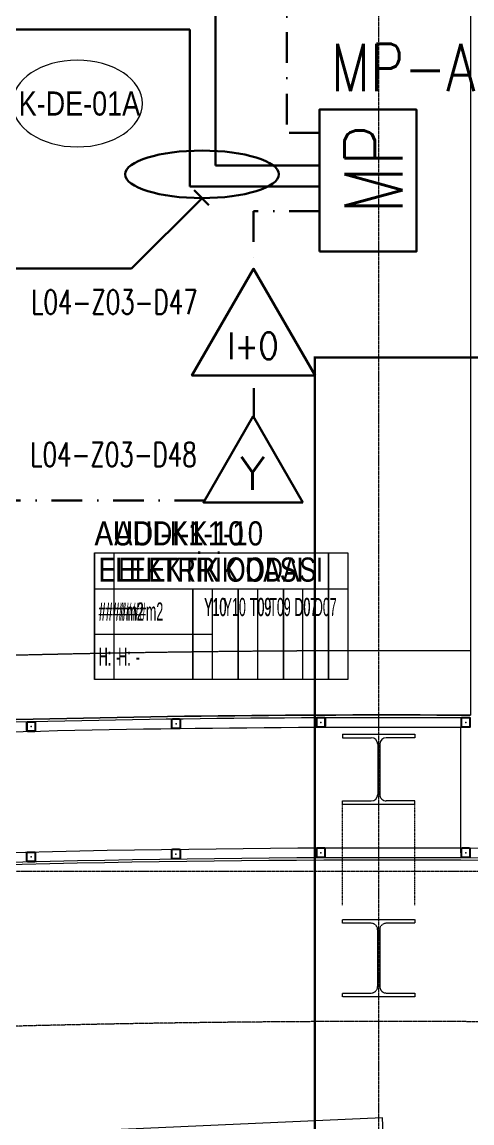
# Model space of a CAD drawing. Extents: x -1133 to 23780, y -1311 to 8245.
# Drawn here: x 10519.7 to 10706.1, y 1880.6 to 2336.8 of the extents above; entities that cross this region are included whole.
import ezdxf
from ezdxf.enums import TextEntityAlignment as Align

# ---------------------------------------------------------------- set-up
doc = ezdxf.new("R2010")
doc.units = 0
doc.header["$MEASUREMENT"] = 0
for name, pattern in [('DASHDOT', [25.4, 12.7, -6.35, 0, -6.35]), ('DASHDOT2', [0.5, 0.25, -0.125, 0, -0.125]), ('DOT2', [0.125, 0, -0.125]), ('HIDDEN', [0.375, 0.25, -0.125]), ('HIDDEN2', [4.7625, 3.175, -1.5875])]:
    doc.linetypes.add(name, pattern=pattern)
doc.layers.get('0').update_dxf_attribs({"color": 9, "lineweight": 9})
for name, color, linetype, lineweight in [('04', 9, 'Continuous', 9), ('06D', 9, 'Continuous', 9), ('10', 9, 'Continuous', 9), ('11', 9, 'Continuous', 9), ('20', 9, 'DOT2', 9), ('21', 9, 'Continuous', 9), ('22', 8, 'Continuous', 9), ('24', 9, 'DASHDOT2', 9), ('35', 9, 'Continuous', 9), ('E-DEDEKTÖR NUMARALARI', 20, 'Continuous', 30), ('E-KABLO', 7, 'Continuous', 30), ('E-KOMBİNE DEDEKTÖR (ISI+OPTİK DUMAN)', 7, 'Continuous', 30), ('E-YAZI', 7, 'Continuous', 30), ('E-YÜKSELTİLMİŞ DÖŞEME İÇİNDE DUMAN DEDEKTÖRÜ', 7, 'Continuous', 30)]:
    doc.layers.add(name, color=color, linetype=linetype, lineweight=lineweight)
doc.styles.add('Arial', font='arial.ttf', dxfattribs={"height": 2.5})
doc.styles.add('E-YAZI', font='txttw.shx')
doc.styles.add('MuuM_TEXT-STANDART', font='ARIALN.TTF')

# ---------------------------------------------------------------- blocks, each defined once
blk = doc.blocks.new('0_doorno')
blk.add_lwpolyline([(4.5, 0), (12.5, 0)])
blk.add_ellipse((-0.891, 0), major_axis=(-5.391, 0), ratio=0.666667)
at = {"style": 'Arial'}
blk.add_attdef('YUKSEKLIK', text='', height=2, dxfattribs=at).set_placement((5, 12.3), align=Align.TOP_LEFT)
blk.add_attdef('KAPINO', text='', height=2, dxfattribs=at).set_placement((0, 0), align=Align.MIDDLE)
blk.add_attdef('GENISLIK', text='', height=2, dxfattribs=at).set_placement((5, -3.789), align=Align.BOTTOM_LEFT)
blk = doc.blocks.new('p-audi_arac')
at = {"layer": '06D', "lineweight": 0, "flags": 128}
blk.add_lwpolyline([(695.6, 0.8), (-4.4, 0.8), (-4.4, 400.8), (695.6, 400.8)], close=True, dxfattribs=at)
blk = doc.blocks.new('0_roomno2-flat-2')
at = {"layer": '21'}
blk.add_lwpolyline([(96.88, -52.5), (0, -52.5), (0, 0), (96.88, 0)], close=True, dxfattribs=at)
for points in [[(0, -15), (96.88, -15)], [(40.62, -15), (40.62, -52.5)], [(59.38, -15), (59.38, -52.5)], [(78.12, -15), (78.12, -52.5)], [(0, -33.75), (40.62, -33.75)]]:
    blk.add_lwpolyline(points, dxfattribs=at)
at = {"layer": '21', "style": 'MuuM_TEXT-STANDART', "width": 0.6}
blk.add_text('H:', height=7.5, dxfattribs=at).set_placement((1.75, -43.04), align=Align.MIDDLE_LEFT)
at = {"layer": '21', "style": 'Arial'}
blk.add_attdef('ODANO', (0, 5.85), '', height=10, dxfattribs=at)
blk.add_attdef('MEKANADI', text='', height=10, dxfattribs=at).set_placement((1.75, -15), align=Align.BOTTOM_LEFT)
at = {"layer": '21', "style": 'MuuM_TEXT-STANDART', "width": 0.6}
for tag, p in [('M2', (1.75, -24.38)), ('TEMIZTAVANYUKSEKLIGI', (9, -43.04))]:
    blk.add_attdef(tag, text='', height=7.5, dxfattribs=at).set_placement(p, align=Align.MIDDLE_LEFT)
for tag, p in [('YER01', (50, -22.5)), ('TAVAN01', (68.75, -22.5)), ('DUVAR01', (87.5, -22.5)), ('YER02', (50, -33.75)), ('TAVAN02', (68.75, -33.75)), ('DUVAR02', (87.5, -33.75)), ('YER03', (50, -45)), ('TAVAN03', (68.75, -45)), ('DUVAR03', (87.5, -45))]:
    blk.add_attdef(tag, text='', height=7.5, dxfattribs=at).set_placement(p, align=Align.MIDDLE_CENTER)
blk = doc.blocks.new('Prf-40x40')
for points in [[(1.5, -2), (-1.5, -2, -0.414214), (-2, -1.5), (-2, 1.5, -0.414214), (-1.5, 2), (1.5, 2, -0.414214), (2, 1.5), (2, -1.5, -0.414214)], [(1.5, -1.7), (-1.5, -1.7, -0.414214), (-1.7, -1.5), (-1.7, 1.5, -0.414214), (-1.5, 1.7), (1.5, 1.7, -0.414214), (1.7, 1.5), (1.7, -1.5, -0.414214)]]:
    blk.add_lwpolyline(points, format="xyb", close=True)
blk.add_point((0, 0))
blk = doc.blocks.new('prf-300')
at = {"linetype": 'Continuous'}
for p, q in [((0, 29), (30, 29)), ((0, 29), (0, 27.6)), ((0, 27.6), (11.88, 27.6)), ((30, 27.6), (18.13, 27.6)), ((30, 29), (30, 27.6)), ((14.58, 24.9), (14.58, 4.1)), ((15.43, 24.9), (15.43, 4.1)), ((0, 1.4), (11.88, 1.4)), ((0, 0), (0, 1.4)), ((30, 1.4), (18.13, 1.4)), ((30, 0), (30, 1.4)), ((0, 0), (30, 0))]:
    blk.add_line(p, q, dxfattribs=at)
for centre, start, end in [((11.88, 24.9), 0, 90), ((18.13, 24.9), 90, 180), ((11.88, 4.1), 270, 0), ((18.13, 4.1), 180, 270)]:
    blk.add_arc(centre, 2.7, start, end, dxfattribs=at)
blk = doc.blocks.new('100_KOMBİNE DEDEKTÖR (ISI+OPTİK DUMAN) 085')
at = {"layer": 'E-KOMBİNE DEDEKTÖR (ISI+OPTİK DUMAN)', "color": 4}
blk.add_lwpolyline([(2.55, 0), (0, 4.416), (-2.55, 0)], close=True, dxfattribs=at)
at = {"layer": 'E-KOMBİNE DEDEKTÖR (ISI+OPTİK DUMAN)', "color": 3, "style": 'E-YAZI', "width": 0.8}
blk.add_text('I+O', height=1.1016, dxfattribs=at).set_placement((-0.018, 1.224), align=Align.MIDDLE)
blk = doc.blocks.new('100_YÜKSELTİLMİŞ DÖŞEME İÇİNDE DUMAN DEDEKTÖRÜ 085')
at = {"layer": 'E-YÜKSELTİLMİŞ DÖŞEME İÇİNDE DUMAN DEDEKTÖRÜ', "color": 4}
blk.add_lwpolyline([(2.059, 0), (0, 3.566), (-2.059, 0)], close=True, dxfattribs=at)
at = {"layer": 'E-YÜKSELTİLMİŞ DÖŞEME İÇİNDE DUMAN DEDEKTÖRÜ', "color": 3, "style": 'E-YAZI'}
blk.add_text('Y', height=1.36, dxfattribs=at).set_placement((-0.022, 1.201), align=Align.MIDDLE)
blk = doc.blocks.new('E-MODUL PANOLARI')
at = {"layer": 'E-KABLO', "color": 1}
blk.add_lwpolyline([(-49.03, 66.92), (49.03, 66.92), (49.03, 0), (-49.03, 0)], close=True, dxfattribs=at)
at = {"layer": 'E-KABLO', "color": 1, "style": 'E-YAZI', "width": 0.8}
blk.add_text('MP', height=40, dxfattribs=at).set_placement((-22.97, 9.54))

msp = doc.modelspace()

# ---------------------------------------------------------------- linework, layer by layer
at = {"layer": '06D', "linetype": 'HIDDEN', "lineweight": 0}
for p, q in [((10652.49, 1964.92), (10682.49, 1964.91)), ((10652.49, 1963.37), (10652.49, 1964.92)), ((10664.34, 1963.36), (10652.49, 1963.37)), ((10682.49, 1963.36), (10670.64, 1963.36)), ((10682.49, 1964.91), (10682.49, 1963.36)), ((10667.04, 1960.66), (10667.04, 1937.16)), ((10667.94, 1960.66), (10667.94, 1937.16)), ((10652.49, 1934.47), (10664.34, 1934.46)), ((10652.49, 1932.92), (10652.49, 1934.47)), ((10670.64, 1934.46), (10682.49, 1934.46)), ((10682.49, 1934.46), (10682.49, 1932.91)), ((10682.49, 1932.91), (10652.49, 1932.92))]:
    msp.add_line(p, q, dxfattribs=at)
at = {"layer": '06D'}
for points in [[(10242.5, 2029.91, -0.009432), (10477.5, 2041.66, -0.009196), (10705.5, 2044.57, -0.009229)], [(9997.25, 2013.17), (10003.24, 1958.49, -0.029197), (10724.29, 1994.45, -0.029197)]]:
    msp.add_lwpolyline(points, format="xyb", dxfattribs=at)
msp.add_lwpolyline([(10701.5, 1992.58), (10701.5, 2044.59)], dxfattribs=at)
at = {"layer": '06D', "linetype": 'HIDDEN', "lineweight": 0}
for centre, start, end in [((10664.34, 1960.66), 359.9912, 89.9912), ((10670.64, 1960.66), 89.9912, 179.9912), ((10664.34, 1937.16), 269.9912, 359.9912), ((10670.64, 1937.16), 179.9912, 269.9912)]:
    msp.add_arc(centre, 2.7, start, end, dxfattribs=at)
at = {"layer": '11'}
for points in [[(10246.5, 2034.2, -0.008166), (10468.5, 2045.54), (10468.5, 2231), (10413.5, 2231), (10413.5, 2239), (10473.5, 2239), (10473.5, 2252), (10481.5, 2252), (10481.5, 2230), (10481.5, 2045.79, -0.008974), (10705.5, 2048.58, -0.008974)], [(10247.5, 2035.27, -0.008074), (10467.5, 2046.51), (10467.5, 2230), (10412.5, 2230), (10412.5, 2240), (10472.5, 2240), (10472.5, 2253), (10482.5, 2253), (10482.5, 2230), (10482.5, 2230), (10482.5, 2046.82, -0.008933), (10705.5, 2049.58, -0.008933)], [(9992.28, 2012.62), (9998.81, 1952.98, -0.029399), (10724.25, 1989.45, -0.029399)], [(9993.28, 2012.73), (9999.7, 1954.08, -0.029359), (10724.25, 1990.45, -0.029359)]]:
    msp.add_lwpolyline(points, format="xyb", dxfattribs=at)
at = {"layer": '20', "linetype": 'HIDDEN', "lineweight": 0}
msp.add_lwpolyline([(7129.5, 979.76, -0.152644), (10705.5, 2076.19, -0.10573)], format="xyb", dxfattribs=at)
at = {"layer": '20'}
for points in [[(10652.5, 1970.86), (10652.51, 2012.65)], [(10682.5, 1970.86), (10682.5, 2012.65)]]:
    msp.add_lwpolyline(points, dxfattribs=at)
at = {"layer": '20', "linetype": 'HIDDEN', "ltscale": 0.5}
msp.add_arc((10671.39, -4192.32), 6115, 89.48411, 96.222728, dxfattribs=at)
at = {"layer": '21', "linetype": 'HIDDEN2', "ltscale": 0.1, "const_width": 1}
msp.add_lwpolyline([(10863.81, 2197.8), (10641.02, 2197.8), (10641.02, 1849.53), (10863.81, 1849.53)], close=True, dxfattribs=at)
at = {"layer": '24'}
for points in [[(10667.5, 195), (10667.5, 4035)], [(6827.5, 1985), (11027.5, 1985)]]:
    msp.add_lwpolyline(points, dxfattribs=at)
at = {"layer": '35'}
msp.add_lwpolyline([(10482.5, 2046.82), (10482.5, 2253), (10472.5, 2253), (10472.5, 2353), (10482.5, 2353), (10482.5, 2363), (10705.5, 2363), (10705.5, 2049.58, 0.008933), (10482.5, 2046.82)], format="xyb", close=True, dxfattribs=at)
at = {"layer": 'E-DEDEKTÖR NUMARALARI', "color": 1}
msp.add_ellipse((10594.29, 2273.66), major_axis=(31.81, 0), ratio=0.309256, dxfattribs=at)
at = {"layer": 'E-KABLO', "color": 5, "linetype": 'Continuous'}
for p, q in [((10599.93, 2459.38), (10599.93, 2277.38)), ((10589.18, 2333.72), (9933.46, 2333.72)), ((10589.18, 2333.72), (10589.18, 2268.57)), ((10643.41, 2277.38), (10599.93, 2277.38)), ((10643.41, 2268.57), (10589.18, 2268.57))]:
    msp.add_line(p, q, dxfattribs=at)
at = {"layer": 'E-KABLO', "color": 6, "linetype": 'DASHDOT'}
for p, q in [((10629.45, 2460), (10629.45, 2290.9)), ((10643.09, 2290.9), (10629.45, 2290.9)), ((10615.63, 2258.45), (10615.63, 2234.53)), ((10643.09, 2258.45), (10615.63, 2258.45)), ((10615.69, 2172.31), (10615.69, 2190.23)), ((10595.65, 2138.48), (10513.99, 2138.48))]:
    msp.add_line(p, q, dxfattribs=at)
at = {"layer": 'E-KABLO'}
for p, q in [((10591.01, 2267.11), (10597.18, 2260.94)), ((10594.29, 2263.82), (10565.13, 2234.65)), ((10565.13, 2234.65), (10196.87, 2234.65))]:
    msp.add_line(p, q, dxfattribs=at)

# ---------------------------------------------------------------- block references
ref = msp.add_blockref('0_roomno2-flat-2', (10549.73, 2116.9))
ref.add_attrib('ODANO', 'AUDI-K1-10', dxfattribs={"layer": '21', "height": 10, "style": 'MuuM_TEXT-STANDART'}).set_placement((10549.73, 2116.9), align=Align.BOTTOM_LEFT)
ref.add_attrib('MEKANADI', 'ELEKTRİK ODASI', dxfattribs={"layer": '21', "height": 10, "style": 'MuuM_TEXT-STANDART', "width": 0.9}).set_placement((10551.48, 2101.9), align=Align.BOTTOM_LEFT)
ref.add_attrib('M2', '####m2', dxfattribs={"layer": '21', "height": 7.5, "style": 'MuuM_TEXT-STANDART', "width": 0.6}).set_placement((10551.48, 2092.52), align=Align.MIDDLE_LEFT)
ref.add_attrib('TEMIZTAVANYUKSEKLIGI', '-', dxfattribs={"layer": '21', "height": 7.5, "style": 'MuuM_TEXT-STANDART', "width": 0.6}).set_placement((10558.73, 2073.86), align=Align.MIDDLE_LEFT)
ref.add_attrib('YER01', 'Y10', dxfattribs={"layer": '21', "height": 7.5, "style": 'MuuM_TEXT-STANDART', "width": 0.6}).set_placement((10599.73, 2094.4), align=Align.MIDDLE_CENTER)
ref.add_attrib('TAVAN01', 'T09', dxfattribs={"layer": '21', "height": 7.5, "style": 'MuuM_TEXT-STANDART', "width": 0.6}).set_placement((10618.48, 2094.4), align=Align.MIDDLE_CENTER)
ref.add_attrib('DUVAR01', 'D07', dxfattribs={"layer": '21', "height": 7.5, "style": 'MuuM_TEXT-STANDART', "width": 0.6}).set_placement((10637.23, 2094.4), align=Align.MIDDLE_CENTER)
ref = msp.add_blockref('0_roomno2-flat-2', (10549.86, 2116.9))
ref.add_attrib('ODANO', 'AUDI-K1-10', dxfattribs={"layer": '21', "height": 10, "style": 'MuuM_TEXT-STANDART'}).set_placement((10549.86, 2116.9), align=Align.BOTTOM_LEFT)
ref.add_attrib('MEKANADI', 'ELEKTRİK ODASI', dxfattribs={"layer": '21', "height": 10, "style": 'MuuM_TEXT-STANDART', "width": 0.9}).set_placement((10551.61, 2101.9), align=Align.BOTTOM_LEFT)
ref.add_attrib('M2', '####m2', dxfattribs={"layer": '21', "height": 7.5, "style": 'MuuM_TEXT-STANDART', "width": 0.6}).set_placement((10551.61, 2092.52), align=Align.MIDDLE_LEFT)
ref.add_attrib('TEMIZTAVANYUKSEKLIGI', '-', dxfattribs={"layer": '21', "height": 7.5, "style": 'MuuM_TEXT-STANDART', "width": 0.6}).set_placement((10558.86, 2073.86), align=Align.MIDDLE_LEFT)
ref.add_attrib('YER01', 'Y10', dxfattribs={"layer": '21', "height": 7.5, "style": 'MuuM_TEXT-STANDART', "width": 0.6}).set_placement((10599.86, 2094.4), align=Align.MIDDLE_CENTER)
ref.add_attrib('TAVAN01', 'T09', dxfattribs={"layer": '21', "height": 7.5, "style": 'MuuM_TEXT-STANDART', "width": 0.6}).set_placement((10618.61, 2094.4), align=Align.MIDDLE_CENTER)
ref.add_attrib('DUVAR01', 'D07', dxfattribs={"layer": '21', "height": 7.5, "style": 'MuuM_TEXT-STANDART', "width": 0.6}).set_placement((10637.36, 2094.4), align=Align.MIDDLE_CENTER)
ref = msp.add_blockref('0_roomno2-flat-2', (10557.86, 2116.9))
ref.add_attrib('ODANO', 'AUDI-K1-10', dxfattribs={"layer": '21', "height": 10, "style": 'MuuM_TEXT-STANDART'}).set_placement((10557.86, 2116.9), align=Align.BOTTOM_LEFT)
ref.add_attrib('MEKANADI', 'ELEKTRİK ODASI', dxfattribs={"layer": '21', "height": 10, "style": 'MuuM_TEXT-STANDART', "width": 0.9}).set_placement((10559.61, 2101.9), align=Align.BOTTOM_LEFT)
ref.add_attrib('M2', '####m2', dxfattribs={"layer": '21', "height": 7.5, "style": 'MuuM_TEXT-STANDART', "width": 0.6}).set_placement((10559.61, 2092.52), align=Align.MIDDLE_LEFT)
ref.add_attrib('TEMIZTAVANYUKSEKLIGI', '-', dxfattribs={"layer": '21', "height": 7.5, "style": 'MuuM_TEXT-STANDART', "width": 0.6}).set_placement((10566.86, 2073.86), align=Align.MIDDLE_LEFT)
ref.add_attrib('YER01', 'Y10', dxfattribs={"layer": '21', "height": 7.5, "style": 'MuuM_TEXT-STANDART', "width": 0.6}).set_placement((10607.86, 2094.4), align=Align.MIDDLE_CENTER)
ref.add_attrib('TAVAN01', 'T09', dxfattribs={"layer": '21', "height": 7.5, "style": 'MuuM_TEXT-STANDART', "width": 0.6}).set_placement((10626.61, 2094.4), align=Align.MIDDLE_CENTER)
ref.add_attrib('DUVAR01', 'D07', dxfattribs={"layer": '21', "height": 7.5, "style": 'MuuM_TEXT-STANDART', "width": 0.6}).set_placement((10645.36, 2094.4), align=Align.MIDDLE_CENTER)
at = {"layer": '04', "xscale": -1, "rotation": 2.552040130733149}
msp.add_blockref('p-audi_arac', (10682.45, 1482.11), dxfattribs=at)
at = {"layer": '10', "xscale": -1}
for p in [(10643.52, 2046.6), (10703.52, 2046.59), (10523.52, 2044.88), (10583.52, 2046.03), (10583.5, 1992.02), (10643.5, 1992.59), (10703.5, 1992.58), (10523.5, 1990.87)]:
    msp.add_blockref('Prf-40x40', p, dxfattribs=at)
at = {"layer": '10', "linetype": 'Continuous', "rotation": 359.9912082036496}
msp.add_blockref('prf-300', (10652.5, 2012.65), dxfattribs=at)
at = {"layer": '22'}
ref = msp.add_blockref('0_doorno', (10538.19, 2303), dxfattribs=dict(at, xscale=-5, yscale=5, zscale=5))
ref.add_attrib('KAPINO', 'K-DE-01A', dxfattribs={"layer": '0', "height": 10, "style": 'Arial', "width": 0.8}).set_placement((10543.51, 2303), align=Align.MIDDLE)
ref.add_attrib('GENISLIK', '100', dxfattribs={"layer": '0', "height": 10, "style": 'Arial'}).set_placement((10489.03, 2303), align=Align.BOTTOM_LEFT)
ref.add_attrib('YUKSEKLIK', '220', dxfattribs={"layer": '0', "height": 10, "style": 'Arial'}).set_placement((10490.14, 2300.5), align=Align.TOP_LEFT)
at = {"layer": 'E-KABLO', "color": 1, "xscale": 0.6, "yscale": 0.6, "zscale": 0.6, "rotation": 90}
msp.add_blockref('E-MODUL PANOLARI', (10683.08, 2271.04), dxfattribs=at)
at = {"layer": 'E-KOMBİNE DEDEKTÖR (ISI+OPTİK DUMAN)', "xscale": 10, "yscale": 10, "zscale": 10}
msp.add_blockref('100_KOMBİNE DEDEKTÖR (ISI+OPTİK DUMAN) 085', (10615.63, 2190.37), dxfattribs=at)
at = {"layer": 'E-YÜKSELTİLMİŞ DÖŞEME İÇİNDE DUMAN DEDEKTÖRÜ', "xscale": 10, "yscale": 10, "zscale": 10}
msp.add_blockref('100_YÜKSELTİLMİŞ DÖŞEME İÇİNDE DUMAN DEDEKTÖRÜ 085', (10615.49, 2137.74), dxfattribs=at)

# ---------------------------------------------------------------- texts
at = {"layer": 'E-DEDEKTÖR NUMARALARI', "style": 'E-YAZI', "width": 0.7}
for s, p in [('L04-Z03-D47', (10523.52, 2215.77)), ('L04-Z03-D48', (10523.13, 2152.55))]:
    msp.add_text(s, height=10, dxfattribs=at).set_placement(p)
at = {"layer": 'E-YAZI', "color": 3, "style": 'E-YAZI', "width": 0.8}
msp.add_text('MP-A-17', height=19.635, dxfattribs=at).set_placement((10647.65, 2308.15))

doc.saveas('drawing.dxf')
